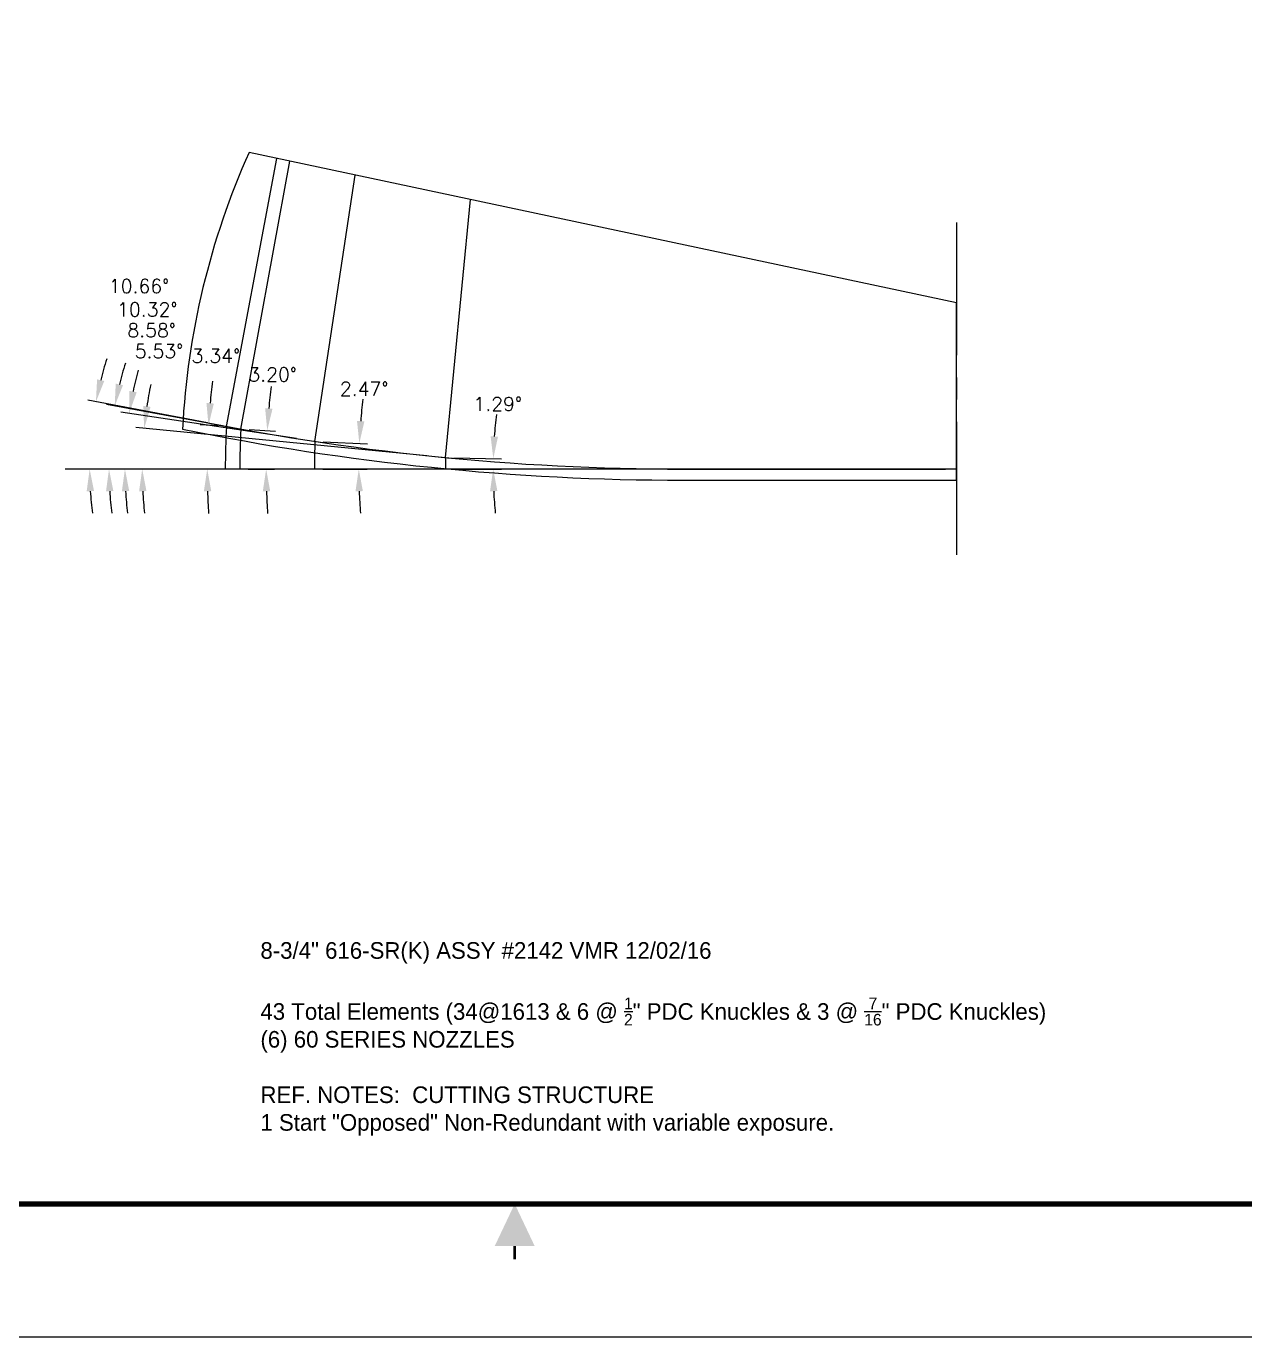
# Model space of a CAD drawing. Extents: x 25.7 to 69.7, y 0 to 17.
# Drawn here: x 55.9 to 62.78, y 0 to 7.39 of the extents above; entities that cross this region are included whole.
import ezdxf
from ezdxf.enums import TextEntityAlignment as Align

# ---------------------------------------------------------------- set-up
doc = ezdxf.new("R2010")
doc.units = 0
doc.header["$MEASUREMENT"] = 0
doc.linetypes.add('CENTER2', pattern=[1.125, 0.75, -0.125, 0.125, -0.125])
doc.layers.get('0').update_dxf_attribs({"linetype": 'CONTINUOUS'})
doc.layers.add('Blade_6', color=190, linetype='CONTINUOUS', true_color=0x7f00ff)
for name, color, linetype in [('CLine', 5, 'CENTER2'), ('Text', 3, 'CONTINUOUS'), ('Title Block', 7, 'CONTINUOUS')]:
    doc.layers.add(name, color=color, linetype=linetype)
doc.styles.add('RomanS', font='romans')
doc.dimstyles.get("Standard").update_dxf_attribs({"dimtxt": 0.078125, "dimasz": 0.125, "dimexe": 0.046875, "dimexo": 0.046875, "dimgap": 0.046875, "dimtad": 0, "dimtih": 1, "dimtoh": 1, "dimdec": 4, "dimzin": 4, "dimdsep": 46, "dimtxsty": 'RomanS', "dimcen": 0.09375, "dimclre": 9, "dimazin": 1, "dimtfac": 1, "dimtdec": 4, "dimtofl": 0, "dimtmove": 0, "dimatfit": 1, "dimfxl": 1, "dimtolj": 1, "dimtzin": 0, "dimarcsym": 0})

# ---------------------------------------------------------------- blocks, each defined once
blk = doc.blocks.new('*D480')
at = {"layer": 'Blade_6', "color": 9, "linetype": 'ByBlock', "lineweight": -2, "transparency": 16777216}
for p, q in [((58.3116, 4.9595), (58.5812, 4.9534)), ((58.3109, 4.8958), (58.5806, 4.8958))]:
    blk.add_line(p, q, dxfattribs=at)
at = {"layer": 'Blade_6', "color": 0, "linetype": 'ByBlock', "lineweight": -2, "transparency": 16777216}
for start, end in [(173.2361, 175.97478), (182.73868, 185.47735)]:
    blk.add_arc((61.149, 4.8958), 2.6154, start, end, dxfattribs=at)
at = {"layer": 'Blade_6', "color": 0, "linetype": 'ByBlock', "transparency": 16777216}
for points in [[(58.5609, 5.0784), (58.5193, 5.0803), (58.5343, 4.9545)], [(58.5158, 4.7703), (58.5575, 4.7713), (58.5337, 4.8958)]]:
    blk.add_solid(points, dxfattribs=at)
at = {"layer": 'Blade_6', "color": 0, "linetype": 'ByBlock', "transparency": 16777216, "insert": (58.5595, 5.2626), "char_height": 0.07812, "attachment_point": 5, "style": 'RomanS'}
blk.add_mtext('\\A1;1.29°', dxfattribs=at)
blk = doc.blocks.new('*D481')
at = {"layer": 'Blade_6', "color": 9, "linetype": 'ByBlock', "lineweight": -2, "transparency": 16777216}
for p, q in [((57.5747, 5.0497), (57.8249, 5.0389)), ((57.5713, 4.8958), (57.8218, 4.8958))]:
    blk.add_line(p, q, dxfattribs=at)
at = {"layer": 'Blade_6', "color": 0, "linetype": 'ByBlock', "lineweight": -2, "transparency": 16777216}
for start, end in [(173.28855, 175.41131), (182.12276, 184.24552)]:
    blk.add_arc((61.149, 4.8958), 3.3741, start, end, dxfattribs=at)
at = {"layer": 'Blade_6', "color": 0, "linetype": 'ByBlock', "transparency": 16777216}
for points in [[(57.8066, 5.1644), (57.765, 5.167), (57.7781, 5.0409)], [(57.7564, 4.7704), (57.7981, 4.7712), (57.775, 4.8958)]]:
    blk.add_solid(points, dxfattribs=at)
at = {"layer": 'Blade_6', "color": 0, "linetype": 'ByBlock', "transparency": 16777216, "insert": (57.8054, 5.3482), "char_height": 0.07812, "attachment_point": 5, "style": 'RomanS'}
blk.add_mtext('\\A1;2.47°', dxfattribs=at)
blk = doc.blocks.new('*D482')
at = {"layer": 'Blade_6', "color": 9, "linetype": 'ByBlock', "lineweight": -2, "transparency": 16777216}
blk.add_line((58.1599, 4.9707), (56.5169, 5.1296), dxfattribs=at)
at = {"layer": 'Blade_6', "color": 0, "linetype": 'ByBlock', "lineweight": -2, "transparency": 16777216}
for start, end in [(168.4592, 171.46654), (183.00734, 186.01468)]:
    blk.add_arc((58.9343, 4.8958), 2.3818, start, end, dxfattribs=at)
at = {"layer": 'Blade_6', "color": 0, "linetype": 'ByBlock', "transparency": 16777216}
for points in [[(56.5996, 5.2466), (56.5582, 5.2517), (56.5636, 5.1251)], [(56.535, 4.7703), (56.5766, 4.7713), (56.5525, 4.8958)]]:
    blk.add_solid(points, dxfattribs=at)
at = {"layer": 'Blade_6', "color": 0, "linetype": 'ByBlock', "transparency": 16777216, "insert": (56.6474, 5.5611), "char_height": 0.07812, "attachment_point": 5, "style": 'RomanS'}
blk.add_mtext('\\A1;5.53°', dxfattribs=at)
blk = doc.blocks.new('*D483')
at = {"layer": 'Blade_6', "color": 9, "linetype": 'ByBlock', "lineweight": -2, "transparency": 16777216}
blk.add_line((57.4236, 5.0674), (56.4321, 5.217), dxfattribs=at)
at = {"layer": 'Blade_6', "color": 0, "linetype": 'ByBlock', "lineweight": -2, "transparency": 16777216}
for start, end in [(164.6205, 168.02069), (183.4002, 186.80039)]:
    blk.add_arc((58.5615, 4.8958), 2.1067, start, end, dxfattribs=at)
at = {"layer": 'Blade_6', "color": 0, "linetype": 'ByBlock', "transparency": 16777216}
for points in [[(56.5213, 5.3293), (56.4803, 5.3367), (56.4785, 5.21)], [(56.4378, 4.7702), (56.4794, 4.7714), (56.4549, 4.8958)]]:
    blk.add_solid(points, dxfattribs=at)
at = {"layer": 'Blade_6', "color": 0, "linetype": 'ByBlock', "transparency": 16777216, "insert": (56.6057, 5.6786), "char_height": 0.07812, "attachment_point": 5, "style": 'RomanS'}
blk.add_mtext('\\A1;8.58°', dxfattribs=at)
blk = doc.blocks.new('*D484')
at = {"layer": 'Blade_6', "color": 9, "linetype": 'ByBlock', "lineweight": -2, "transparency": 16777216}
blk.add_line((57.006, 5.1402), (56.3511, 5.2595), dxfattribs=at)
at = {"layer": 'Blade_6', "color": 0, "linetype": 'ByBlock', "lineweight": -2, "transparency": 16777216}
for start, end in [(162.45348, 166.06577), (183.61229, 187.22458)]:
    blk.add_arc((58.3481, 4.8958), 1.983, start, end, dxfattribs=at)
at = {"layer": 'Blade_6', "color": 0, "linetype": 'ByBlock', "transparency": 16777216}
for points in [[(56.4438, 5.3689), (56.4031, 5.3777), (56.3972, 5.2511)], [(56.3482, 4.7702), (56.3899, 4.7715), (56.3651, 4.8958)]]:
    blk.add_solid(points, dxfattribs=at)
at = {"layer": 'Blade_6', "color": 0, "linetype": 'ByBlock', "transparency": 16777216, "insert": (56.5812, 5.796), "char_height": 0.07812, "attachment_point": 5, "style": 'RomanS'}
blk.add_mtext('\\A1;10.32°', dxfattribs=at)
blk = doc.blocks.new('*D485')
at = {"layer": 'Blade_6', "color": 9, "linetype": 'ByBlock', "lineweight": -2, "transparency": 16777216}
for p, q in [((57.1564, 5.1187), (57.305, 5.1104)), ((57.1502, 4.8958), (57.299, 4.8958))]:
    blk.add_line(p, q, dxfattribs=at)
at = {"layer": 'Blade_6', "color": 0, "linetype": 'ByBlock', "lineweight": -2, "transparency": 16777216}
for start, end in [(173.12806, 174.96601), (181.83795, 183.67591)]:
    blk.add_arc((61.149, 4.8958), 3.8969, start, end, dxfattribs=at)
at = {"layer": 'Blade_6', "color": 0, "linetype": 'ByBlock', "transparency": 16777216}
for points in [[(57.288, 5.2362), (57.2464, 5.2392), (57.2582, 5.113)], [(57.2333, 4.7704), (57.275, 4.7711), (57.2522, 4.8958)]]:
    blk.add_solid(points, dxfattribs=at)
at = {"layer": 'Blade_6', "color": 0, "linetype": 'ByBlock', "transparency": 16777216, "insert": (57.2888, 5.429), "char_height": 0.07812, "attachment_point": 5, "style": 'RomanS'}
blk.add_mtext('\\A1;3.20°', dxfattribs=at)
blk = doc.blocks.new('*D494')
at = {"layer": 'Blade_6', "color": 9, "linetype": 'ByBlock', "lineweight": -2, "transparency": 16777216}
blk.add_line((56.9209, 5.1566), (56.2452, 5.2838), dxfattribs=at)
at = {"layer": 'Blade_6', "color": 0, "linetype": 'ByBlock', "lineweight": -2, "transparency": 16777216}
for start, end in [(162.35189, 165.84511), (183.49323, 186.98645)]:
    blk.add_arc((58.3064, 4.8958), 2.0506, start, end, dxfattribs=at)
at = {"layer": 'Blade_6', "color": 0, "linetype": 'ByBlock', "transparency": 16777216}
for points in [[(56.3385, 5.3927), (56.2978, 5.4017), (56.2913, 5.2751)], [(56.2389, 4.7702), (56.2805, 4.7715), (56.2559, 4.8958)]]:
    blk.add_solid(points, dxfattribs=at)
at = {"layer": 'Blade_6', "color": 0, "linetype": 'ByBlock', "transparency": 16777216, "insert": (56.5347, 5.9282), "char_height": 0.07812, "attachment_point": 5, "style": 'RomanS'}
blk.add_mtext('\\A1;10.66°', dxfattribs=at)
blk = doc.blocks.new('*D495')
at = {"layer": 'Blade_6', "color": 9, "linetype": 'ByBlock', "lineweight": -2, "transparency": 16777216}
for p, q in [((56.9816, 5.1391), (56.88, 5.145)), ((56.9745, 4.8958), (56.8728, 4.8958))]:
    blk.add_line(p, q, dxfattribs=at)
at = {"layer": 'Blade_6', "color": 0, "linetype": 'ByBlock', "lineweight": -2, "transparency": 16777216}
for start, end in [(173.27143, 174.96486), (181.69343, 183.38686)]:
    blk.add_arc((61.149, 4.8958), 4.2294, start, end, dxfattribs=at)
at = {"layer": 'Blade_6', "color": 0, "linetype": 'ByBlock', "transparency": 16777216}
for points in [[(56.9567, 5.2654), (56.9152, 5.2685), (56.9268, 5.1423)], [(56.9006, 4.7705), (56.9423, 4.7711), (56.9196, 4.8958)]]:
    blk.add_solid(points, dxfattribs=at)
at = {"layer": 'Blade_6', "color": 0, "linetype": 'ByBlock', "transparency": 16777216, "insert": (56.9681, 5.5342), "char_height": 0.07812, "attachment_point": 5, "style": 'RomanS'}
blk.add_mtext('\\A1;3.34°', dxfattribs=at)
blk = doc.blocks.new('COT_cblock')
at = {"layer": 'Title Block', "color": 8}
blk.add_lwpolyline([(0, 0), (22, 0), (22, 17), (0, 17)], close=True, dxfattribs=at)
at = {"layer": 'Title Block', "const_width": 0.03}
blk.add_lwpolyline([(21.38, 16.25), (0.62, 16.25), (0.62, 0.75), (21.38, 0.75)], close=True, dxfattribs=at)
at = {"layer": 'Title Block', "const_width": 0.015}
blk.add_lwpolyline([(11, 0.4375), (11, 0.5125)], dxfattribs=at)
at = {"layer": 'Title Block'}
blk.add_solid([(10.8875, 0.5125), (11.1125, 0.5125), (11, 0.75)], dxfattribs=at)
at = {"layer": 'Title Block', "color": 1, "style": 'RomanS', "flags": 8}
for tag, p in [('FNAME', (0.37, 3.75)), ('REVDATE', (0.37, 2.25)), ('USER', (0.37, 0.75))]:
    blk.add_attdef(tag, text='', height=0.047, rotation=90, dxfattribs=at).set_placement(p, align=Align.BOTTOM_LEFT)
at = {"layer": 'Title Block', "color": 3, "style": 'RomanS', "flags": 8}
for tag, height, p in [('DRAWN', 0.11, (16.9503, 1.9844)), ('TITL1', 0.125, (19.587, 1.6835)), ('TITL2', 0.094, (19.587, 1.5143)), ('TITL3', 0.094, (19.587, 1.3739))]:
    blk.add_attdef(tag, text='', height=height, dxfattribs=at).set_placement(p, align=Align.MIDDLE_CENTER)
for tag, p in [('DDATE', (16.6059, 1.6718)), ('CHECK', (16.6059, 1.406)), ('MATRL', (16.6059, 1.1487)), ('PDATE', (16.6059, 0.8829)), ('SCALE', (18.1459, 0.8555)), ('SHEET', (20.2553, 0.8555))]:
    blk.add_attdef(tag, text='', height=0.094, dxfattribs=at).set_placement(p, align=Align.MIDDLE_LEFT)
for tag, p in [('FSCM#', (18.5872, 1.1213)), ('DWG#', (20.0595, 1.1213)), ('REV#', (21.2197, 1.1213))]:
    blk.add_attdef(tag, text='', height=0.094, dxfattribs=at).set_placement(p, align=Align.TOP_CENTER)

msp = doc.modelspace()

# ---------------------------------------------------------------- linework, layer by layer
at = {"linetype": 'ByBlock', "flags": 128}
for points in [[(61.14905, 4.89576), (61.14905, 5.83326), (57.15537, 6.68214, 0.0924997), (56.77989, 5.12167, 0.0508767), (59.60695, 4.83326), (61.14905, 4.83326)], [(56.7836, 5.18472, 0.0510402), (59.60695, 4.89576), (61.08655, 4.89576)]]:
    msp.add_lwpolyline(points, format="xyb", dxfattribs=at)
at = {"layer": 'Blade_6', "linetype": 'ByBlock'}
for p, q in [((57.02839, 5.13636), (57.31308, 6.64862)), ((57.10964, 5.12132), (57.38502, 6.63333)), ((57.52782, 5.05171), (57.75458, 6.55477)), ((58.26478, 4.96053), (58.40563, 6.41639)), ((56.96696, 5.14793), (57.08981, 5.1248)), ((57.05209, 5.1318), (57.1672, 5.11083)), ((57.46998, 5.06043), (57.58567, 5.04298)), ((58.20655, 4.96617), (58.323, 4.9549))]:
    msp.add_line(p, q, dxfattribs=at)
for radius, start in [(4.12768, 176.658293), (4.0457, 176.803964), (3.62458, 177.534065), (2.885, 178.713452)]:
    msp.add_arc((61.14905, 4.89576), radius, start, 180, dxfattribs=at)
at = {"layer": 'CLine'}
msp.add_line((61.14905, 6.2877), (61.14905, 4.4127), dxfattribs=at)
at = {"layer": 'Text', "color": 1, "linetype": 'ByBlock'}
msp.add_line((61.14905, 4.89576), (56.11766, 4.89576), dxfattribs=at)
at = {"layer": 'Text', "linetype": 'ByBlock'}
msp.add_line((61.14905, 4.83326), (61.14905, 4.89576), dxfattribs=at)

# ---------------------------------------------------------------- block references
msp.add_blockref('COT_cblock', (47.65517, 0))

# ---------------------------------------------------------------- texts
at = {"layer": 'Text', "insert": (57.21988, 2.22656), "char_height": 0.09375, "width": 7.631996, "attachment_point": 1}
msp.add_mtext('\\A1;8-3/4" 616-SR(K) ASSY #2142 VMR 12/02/16\\P\\P43 Total Elements (34@1613 & 6 @ {\\H0.7x;\\S1/2;}" PDC Knuckles & 3 @ {\\H0.7x;\\S7/16;}" PDC Knuckles)\\P(6) 60 SERIES NOZZLES\\P\\PREF. NOTES:  CUTTING STRUCTURE\\P1 Start "Opposed" Non-Redundant with variable exposure.  ', dxfattribs=at)

# ---------------------------------------------------------------- dimensions: what is measured, and where the dimension line sits
at = {"layer": 'Blade_6', "linetype": 'ByBlock'}
for base, line2, picture, middle in [((56.25982, 5.02287), ((56.96696, 5.14793), (57.08981, 5.1248)), '*D494', (56.53473, 5.92816)), ((56.36869, 5.01477), ((57.05209, 5.1318), (57.1672, 5.11083)), '*D484', (56.58125, 5.79603)), ((56.45751, 5.00086), ((57.46998, 5.06043), (57.58567, 5.04298)), '*D483', (56.60573, 5.67857)), ((56.55376, 4.97232), ((58.20655, 4.96617), (58.323, 4.9549)), '*D482', (56.64735, 5.56112))]:
    dim = msp.add_angular_dim_2l(base=base, line1=((61.14905, 4.89576), (56.11766, 4.89576)), line2=line2, dimstyle='Standard', dxfattribs=at)
    dim.commit()
    dim.dimension.update_dxf_attribs({"geometry": picture, "text_midpoint": middle, "dimtype": 162})
for base, p1, p2, picture, middle in [((56.92043, 4.97798), (57.02839, 5.13636), (57.02137, 4.89576), '*D495', (56.96809, 5.53421)), ((57.25285, 4.96821), (57.10964, 5.12132), (57.10335, 4.89576), '*D485', (57.28883, 5.42899)), ((57.7753, 4.94416), (57.52782, 5.05171), (57.52447, 4.89576), '*D481', (57.80544, 5.34824)), ((58.53375, 4.91533), (58.26478, 4.96053), (58.26405, 4.89576), '*D480', (58.55953, 5.2626))]:
    dim = msp.add_angular_dim_3p(base=base, center=(61.14905, 4.89576), p1=p1, p2=p2, dimstyle='Standard', dxfattribs=at)
    dim.commit()
    dim.dimension.update_dxf_attribs({"geometry": picture, "text_midpoint": middle, "dimtype": 165})

doc.saveas('drawing.dxf')
